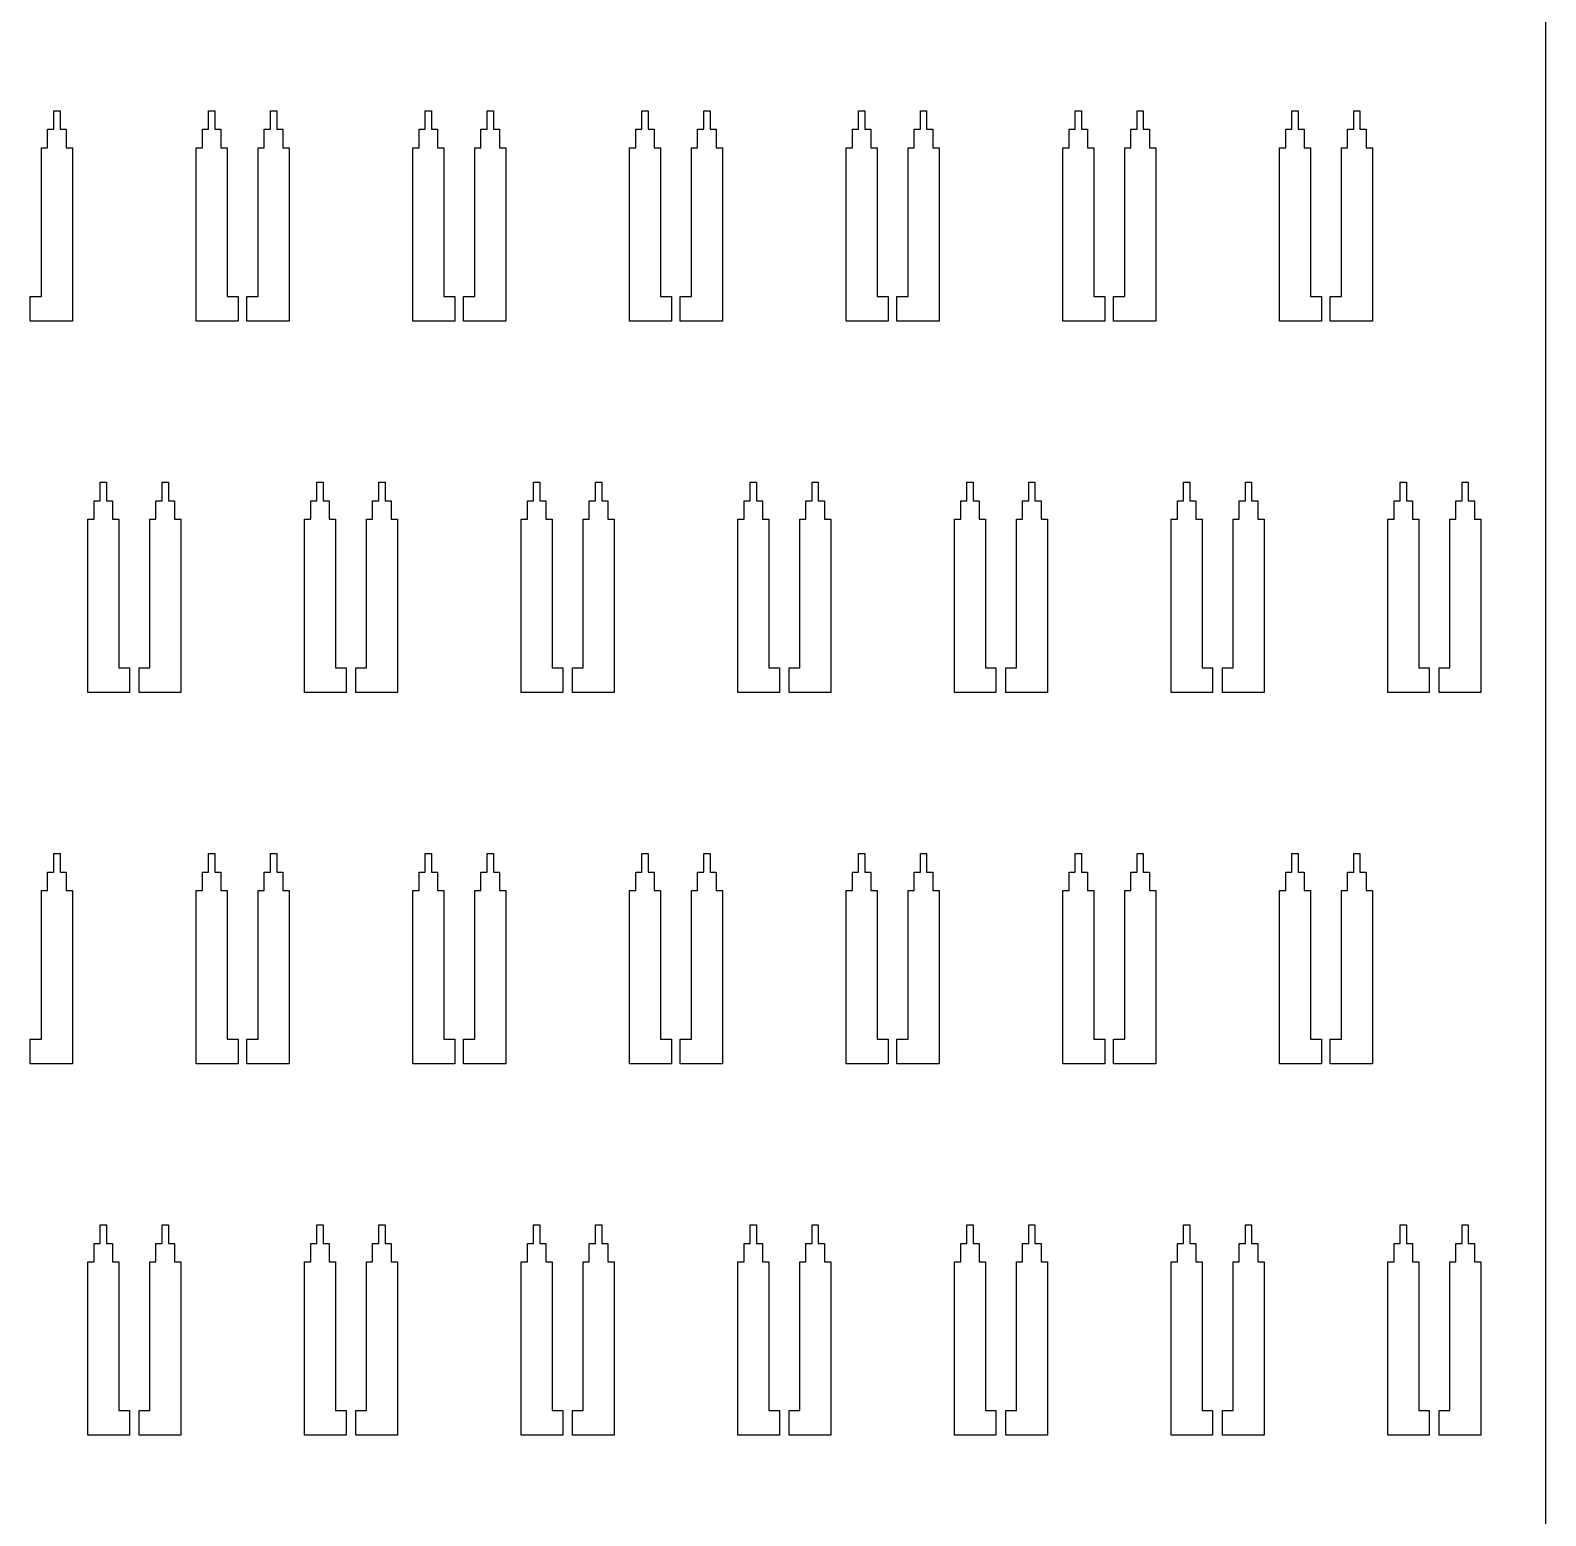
# Model space of a CAD drawing. Extents: x -38350 to 38650, y -35000 to 36000.
# Drawn here: x 20755.2 to 21000, y -22027 to -21787 of the extents above; entities that cross this region are included whole.
import ezdxf

# ---------------------------------------------------------------- set-up
doc = ezdxf.new("R2010")
doc.units = 0
doc.header["$MEASUREMENT"] = 0

msp = doc.modelspace()

# ---------------------------------------------------------------- linework, layer by layer
for p, q in [((21000, -30000), (21000, -15000)), ((20759, -21803), (20759, -21800)), ((20759, -21800), (20760, -21800)), ((20760, -21800), (20760, -21803)), ((20784, -21803), (20784, -21800)), ((20784, -21800), (20785, -21800)), ((20785, -21800), (20785, -21803)), ((20794, -21803), (20794, -21800)), ((20794, -21800), (20795, -21800)), ((20795, -21800), (20795, -21803)), ((20819, -21803), (20819, -21800)), ((20819, -21800), (20820, -21800)), ((20820, -21800), (20820, -21803)), ((20829, -21803), (20829, -21800)), ((20829, -21800), (20830, -21800)), ((20830, -21800), (20830, -21803)), ((20854, -21803), (20854, -21800)), ((20854, -21800), (20855, -21800)), ((20855, -21800), (20855, -21803)), ((20864, -21803), (20864, -21800)), ((20864, -21800), (20865, -21800)), ((20865, -21800), (20865, -21803)), ((20889, -21803), (20889, -21800)), ((20889, -21800), (20890, -21800)), ((20890, -21800), (20890, -21803)), ((20899, -21803), (20899, -21800)), ((20899, -21800), (20900, -21800)), ((20900, -21800), (20900, -21803)), ((20924, -21803), (20924, -21800)), ((20924, -21800), (20925, -21800)), ((20925, -21800), (20925, -21803)), ((20934, -21803), (20934, -21800)), ((20934, -21800), (20935, -21800)), ((20935, -21800), (20935, -21803)), ((20959, -21803), (20959, -21800)), ((20959, -21800), (20960, -21800)), ((20960, -21800), (20960, -21803)), ((20969, -21803), (20969, -21800)), ((20969, -21800), (20970, -21800)), ((20970, -21800), (20970, -21803)), ((20758, -21806), (20758, -21803)), ((20758, -21803), (20759, -21803)), ((20760, -21803), (20761, -21803)), ((20761, -21803), (20761, -21806)), ((20783, -21806), (20783, -21803)), ((20783, -21803), (20784, -21803)), ((20785, -21803), (20786, -21803)), ((20786, -21803), (20786, -21806)), ((20793, -21806), (20793, -21803)), ((20793, -21803), (20794, -21803)), ((20795, -21803), (20796, -21803)), ((20796, -21803), (20796, -21806)), ((20818, -21806), (20818, -21803)), ((20818, -21803), (20819, -21803)), ((20820, -21803), (20821, -21803)), ((20821, -21803), (20821, -21806)), ((20828, -21806), (20828, -21803)), ((20828, -21803), (20829, -21803)), ((20830, -21803), (20831, -21803)), ((20831, -21803), (20831, -21806)), ((20853, -21806), (20853, -21803)), ((20853, -21803), (20854, -21803)), ((20855, -21803), (20856, -21803)), ((20856, -21803), (20856, -21806)), ((20863, -21806), (20863, -21803)), ((20863, -21803), (20864, -21803)), ((20865, -21803), (20866, -21803)), ((20866, -21803), (20866, -21806)), ((20888, -21806), (20888, -21803)), ((20888, -21803), (20889, -21803)), ((20890, -21803), (20891, -21803)), ((20891, -21803), (20891, -21806)), ((20898, -21806), (20898, -21803)), ((20898, -21803), (20899, -21803)), ((20900, -21803), (20901, -21803)), ((20901, -21803), (20901, -21806)), ((20923, -21806), (20923, -21803)), ((20923, -21803), (20924, -21803)), ((20925, -21803), (20926, -21803)), ((20926, -21803), (20926, -21806)), ((20933, -21806), (20933, -21803)), ((20933, -21803), (20934, -21803)), ((20935, -21803), (20936, -21803)), ((20936, -21803), (20936, -21806)), ((20958, -21806), (20958, -21803)), ((20958, -21803), (20959, -21803)), ((20960, -21803), (20961, -21803)), ((20961, -21803), (20961, -21806)), ((20968, -21806), (20968, -21803)), ((20968, -21803), (20969, -21803)), ((20970, -21803), (20971, -21803)), ((20971, -21803), (20971, -21806)), ((20757, -21830), (20757, -21806)), ((20757, -21806), (20758, -21806)), ((20761, -21806), (20762, -21806)), ((20762, -21806), (20762, -21834)), ((20782, -21834), (20782, -21806)), ((20782, -21806), (20783, -21806)), ((20786, -21806), (20787, -21806)), ((20787, -21806), (20787, -21830)), ((20792, -21830), (20792, -21806)), ((20792, -21806), (20793, -21806)), ((20796, -21806), (20797, -21806)), ((20797, -21806), (20797, -21834)), ((20817, -21834), (20817, -21806)), ((20817, -21806), (20818, -21806)), ((20821, -21806), (20822, -21806)), ((20822, -21806), (20822, -21830)), ((20827, -21830), (20827, -21806)), ((20827, -21806), (20828, -21806)), ((20831, -21806), (20832, -21806)), ((20832, -21806), (20832, -21834)), ((20852, -21834), (20852, -21806)), ((20852, -21806), (20853, -21806)), ((20856, -21806), (20857, -21806)), ((20857, -21806), (20857, -21830)), ((20862, -21830), (20862, -21806)), ((20862, -21806), (20863, -21806)), ((20866, -21806), (20867, -21806)), ((20867, -21806), (20867, -21834)), ((20887, -21834), (20887, -21806)), ((20887, -21806), (20888, -21806)), ((20891, -21806), (20892, -21806)), ((20892, -21806), (20892, -21830)), ((20897, -21830), (20897, -21806)), ((20897, -21806), (20898, -21806)), ((20901, -21806), (20902, -21806)), ((20902, -21806), (20902, -21834)), ((20922, -21834), (20922, -21806)), ((20922, -21806), (20923, -21806)), ((20926, -21806), (20927, -21806)), ((20927, -21806), (20927, -21830)), ((20932, -21830), (20932, -21806)), ((20932, -21806), (20933, -21806)), ((20936, -21806), (20937, -21806)), ((20937, -21806), (20937, -21834)), ((20957, -21834), (20957, -21806)), ((20957, -21806), (20958, -21806)), ((20961, -21806), (20962, -21806)), ((20962, -21806), (20962, -21830)), ((20967, -21830), (20967, -21806)), ((20967, -21806), (20968, -21806)), ((20971, -21806), (20972, -21806)), ((20972, -21806), (20972, -21834)), ((20755.2, -21834), (20755.2, -21830)), ((20755.2, -21830), (20757, -21830)), ((20787, -21830), (20788.8, -21830)), ((20788.8, -21830), (20788.8, -21834)), ((20790.2, -21834), (20790.2, -21830)), ((20790.2, -21830), (20792, -21830)), ((20822, -21830), (20823.8, -21830)), ((20823.8, -21830), (20823.8, -21834)), ((20825.2, -21834), (20825.2, -21830)), ((20825.2, -21830), (20827, -21830)), ((20857, -21830), (20858.8, -21830)), ((20858.8, -21830), (20858.8, -21834)), ((20860.2, -21834), (20860.2, -21830)), ((20860.2, -21830), (20862, -21830)), ((20892, -21830), (20893.8, -21830)), ((20893.8, -21830), (20893.8, -21834)), ((20895.2, -21834), (20895.2, -21830)), ((20895.2, -21830), (20897, -21830)), ((20927, -21830), (20928.8, -21830)), ((20928.8, -21830), (20928.8, -21834)), ((20930.2, -21834), (20930.2, -21830)), ((20930.2, -21830), (20932, -21830)), ((20962, -21830), (20963.8, -21830)), ((20963.8, -21830), (20963.8, -21834)), ((20965.2, -21834), (20965.2, -21830)), ((20965.2, -21830), (20967, -21830)), ((20762, -21834), (20755.2, -21834)), ((20788.8, -21834), (20782, -21834)), ((20797, -21834), (20790.2, -21834)), ((20823.8, -21834), (20817, -21834)), ((20832, -21834), (20825.2, -21834)), ((20858.8, -21834), (20852, -21834)), ((20867, -21834), (20860.2, -21834)), ((20893.8, -21834), (20887, -21834)), ((20902, -21834), (20895.2, -21834)), ((20928.8, -21834), (20922, -21834)), ((20937, -21834), (20930.2, -21834)), ((20963.8, -21834), (20957, -21834)), ((20972, -21834), (20965.2, -21834)), ((20766.5, -21863), (20766.5, -21860)), ((20766.5, -21860), (20767.5, -21860)), ((20767.5, -21860), (20767.5, -21863)), ((20776.5, -21863), (20776.5, -21860)), ((20776.5, -21860), (20777.5, -21860)), ((20777.5, -21860), (20777.5, -21863)), ((20801.5, -21863), (20801.5, -21860)), ((20801.5, -21860), (20802.5, -21860)), ((20802.5, -21860), (20802.5, -21863)), ((20811.5, -21863), (20811.5, -21860)), ((20811.5, -21860), (20812.5, -21860)), ((20812.5, -21860), (20812.5, -21863)), ((20836.5, -21863), (20836.5, -21860)), ((20836.5, -21860), (20837.5, -21860)), ((20837.5, -21860), (20837.5, -21863)), ((20846.5, -21863), (20846.5, -21860)), ((20846.5, -21860), (20847.5, -21860)), ((20847.5, -21860), (20847.5, -21863)), ((20871.5, -21863), (20871.5, -21860)), ((20871.5, -21860), (20872.5, -21860)), ((20872.5, -21860), (20872.5, -21863)), ((20881.5, -21863), (20881.5, -21860)), ((20881.5, -21860), (20882.5, -21860)), ((20882.5, -21860), (20882.5, -21863)), ((20906.5, -21863), (20906.5, -21860)), ((20906.5, -21860), (20907.5, -21860)), ((20907.5, -21860), (20907.5, -21863)), ((20916.5, -21863), (20916.5, -21860)), ((20916.5, -21860), (20917.5, -21860)), ((20917.5, -21860), (20917.5, -21863)), ((20941.5, -21863), (20941.5, -21860)), ((20941.5, -21860), (20942.5, -21860)), ((20942.5, -21860), (20942.5, -21863)), ((20951.5, -21863), (20951.5, -21860)), ((20951.5, -21860), (20952.5, -21860)), ((20952.5, -21860), (20952.5, -21863)), ((20976.5, -21863), (20976.5, -21860)), ((20976.5, -21860), (20977.5, -21860)), ((20977.5, -21860), (20977.5, -21863)), ((20986.5, -21863), (20986.5, -21860)), ((20986.5, -21860), (20987.5, -21860)), ((20987.5, -21860), (20987.5, -21863)), ((20765.5, -21866), (20765.5, -21863)), ((20765.5, -21863), (20766.5, -21863)), ((20767.5, -21863), (20768.5, -21863)), ((20768.5, -21863), (20768.5, -21866)), ((20775.5, -21866), (20775.5, -21863)), ((20775.5, -21863), (20776.5, -21863)), ((20777.5, -21863), (20778.5, -21863)), ((20778.5, -21863), (20778.5, -21866)), ((20800.5, -21866), (20800.5, -21863)), ((20800.5, -21863), (20801.5, -21863)), ((20802.5, -21863), (20803.5, -21863)), ((20803.5, -21863), (20803.5, -21866)), ((20810.5, -21866), (20810.5, -21863)), ((20810.5, -21863), (20811.5, -21863)), ((20812.5, -21863), (20813.5, -21863)), ((20813.5, -21863), (20813.5, -21866)), ((20835.5, -21866), (20835.5, -21863)), ((20835.5, -21863), (20836.5, -21863)), ((20837.5, -21863), (20838.5, -21863)), ((20838.5, -21863), (20838.5, -21866)), ((20845.5, -21866), (20845.5, -21863)), ((20845.5, -21863), (20846.5, -21863)), ((20847.5, -21863), (20848.5, -21863)), ((20848.5, -21863), (20848.5, -21866)), ((20870.5, -21866), (20870.5, -21863)), ((20870.5, -21863), (20871.5, -21863)), ((20872.5, -21863), (20873.5, -21863)), ((20873.5, -21863), (20873.5, -21866)), ((20880.5, -21866), (20880.5, -21863)), ((20880.5, -21863), (20881.5, -21863)), ((20882.5, -21863), (20883.5, -21863)), ((20883.5, -21863), (20883.5, -21866)), ((20905.5, -21866), (20905.5, -21863)), ((20905.5, -21863), (20906.5, -21863)), ((20907.5, -21863), (20908.5, -21863)), ((20908.5, -21863), (20908.5, -21866)), ((20915.5, -21866), (20915.5, -21863)), ((20915.5, -21863), (20916.5, -21863)), ((20917.5, -21863), (20918.5, -21863)), ((20918.5, -21863), (20918.5, -21866)), ((20940.5, -21866), (20940.5, -21863)), ((20940.5, -21863), (20941.5, -21863)), ((20942.5, -21863), (20943.5, -21863)), ((20943.5, -21863), (20943.5, -21866)), ((20950.5, -21866), (20950.5, -21863)), ((20950.5, -21863), (20951.5, -21863)), ((20952.5, -21863), (20953.5, -21863)), ((20953.5, -21863), (20953.5, -21866)), ((20975.5, -21866), (20975.5, -21863)), ((20975.5, -21863), (20976.5, -21863)), ((20977.5, -21863), (20978.5, -21863)), ((20978.5, -21863), (20978.5, -21866)), ((20985.5, -21866), (20985.5, -21863)), ((20985.5, -21863), (20986.5, -21863)), ((20987.5, -21863), (20988.5, -21863)), ((20988.5, -21863), (20988.5, -21866)), ((20764.5, -21894), (20764.5, -21866)), ((20764.5, -21866), (20765.5, -21866)), ((20768.5, -21866), (20769.5, -21866)), ((20769.5, -21866), (20769.5, -21890)), ((20774.5, -21890), (20774.5, -21866)), ((20774.5, -21866), (20775.5, -21866)), ((20778.5, -21866), (20779.5, -21866)), ((20779.5, -21866), (20779.5, -21894)), ((20799.5, -21894), (20799.5, -21866)), ((20799.5, -21866), (20800.5, -21866)), ((20803.5, -21866), (20804.5, -21866)), ((20804.5, -21866), (20804.5, -21890)), ((20809.5, -21890), (20809.5, -21866)), ((20809.5, -21866), (20810.5, -21866)), ((20813.5, -21866), (20814.5, -21866)), ((20814.5, -21866), (20814.5, -21894)), ((20834.5, -21894), (20834.5, -21866)), ((20834.5, -21866), (20835.5, -21866)), ((20838.5, -21866), (20839.5, -21866)), ((20839.5, -21866), (20839.5, -21890)), ((20844.5, -21890), (20844.5, -21866)), ((20844.5, -21866), (20845.5, -21866)), ((20848.5, -21866), (20849.5, -21866)), ((20849.5, -21866), (20849.5, -21894)), ((20869.5, -21894), (20869.5, -21866)), ((20869.5, -21866), (20870.5, -21866)), ((20873.5, -21866), (20874.5, -21866)), ((20874.5, -21866), (20874.5, -21890)), ((20879.5, -21890), (20879.5, -21866)), ((20879.5, -21866), (20880.5, -21866)), ((20883.5, -21866), (20884.5, -21866)), ((20884.5, -21866), (20884.5, -21894)), ((20904.5, -21894), (20904.5, -21866)), ((20904.5, -21866), (20905.5, -21866)), ((20908.5, -21866), (20909.5, -21866)), ((20909.5, -21866), (20909.5, -21890)), ((20914.5, -21890), (20914.5, -21866)), ((20914.5, -21866), (20915.5, -21866)), ((20918.5, -21866), (20919.5, -21866)), ((20919.5, -21866), (20919.5, -21894)), ((20939.5, -21894), (20939.5, -21866)), ((20939.5, -21866), (20940.5, -21866)), ((20943.5, -21866), (20944.5, -21866)), ((20944.5, -21866), (20944.5, -21890)), ((20949.5, -21890), (20949.5, -21866)), ((20949.5, -21866), (20950.5, -21866)), ((20953.5, -21866), (20954.5, -21866)), ((20954.5, -21866), (20954.5, -21894)), ((20974.5, -21894), (20974.5, -21866)), ((20974.5, -21866), (20975.5, -21866)), ((20978.5, -21866), (20979.5, -21866)), ((20979.5, -21866), (20979.5, -21890)), ((20984.5, -21890), (20984.5, -21866)), ((20984.5, -21866), (20985.5, -21866)), ((20988.5, -21866), (20989.5, -21866)), ((20989.5, -21866), (20989.5, -21894)), ((20769.5, -21890), (20771.2, -21890)), ((20771.2, -21890), (20771.2, -21894)), ((20772.8, -21894), (20772.8, -21890)), ((20772.8, -21890), (20774.5, -21890)), ((20804.5, -21890), (20806.2, -21890)), ((20806.2, -21890), (20806.2, -21894)), ((20807.8, -21894), (20807.8, -21890)), ((20807.8, -21890), (20809.5, -21890)), ((20839.5, -21890), (20841.2, -21890)), ((20841.2, -21890), (20841.2, -21894)), ((20842.8, -21894), (20842.8, -21890)), ((20842.8, -21890), (20844.5, -21890)), ((20874.5, -21890), (20876.2, -21890)), ((20876.2, -21890), (20876.2, -21894)), ((20877.8, -21894), (20877.8, -21890)), ((20877.8, -21890), (20879.5, -21890)), ((20909.5, -21890), (20911.2, -21890)), ((20911.2, -21890), (20911.2, -21894)), ((20912.8, -21894), (20912.8, -21890)), ((20912.8, -21890), (20914.5, -21890)), ((20944.5, -21890), (20946.2, -21890)), ((20946.2, -21890), (20946.2, -21894)), ((20947.8, -21894), (20947.8, -21890)), ((20947.8, -21890), (20949.5, -21890)), ((20979.5, -21890), (20981.2, -21890)), ((20981.2, -21890), (20981.2, -21894)), ((20982.8, -21894), (20982.8, -21890)), ((20982.8, -21890), (20984.5, -21890)), ((20771.2, -21894), (20764.5, -21894)), ((20779.5, -21894), (20772.8, -21894)), ((20806.2, -21894), (20799.5, -21894)), ((20814.5, -21894), (20807.8, -21894)), ((20841.2, -21894), (20834.5, -21894)), ((20849.5, -21894), (20842.8, -21894)), ((20876.2, -21894), (20869.5, -21894)), ((20884.5, -21894), (20877.8, -21894)), ((20911.2, -21894), (20904.5, -21894)), ((20919.5, -21894), (20912.8, -21894)), ((20946.2, -21894), (20939.5, -21894)), ((20954.5, -21894), (20947.8, -21894)), ((20981.2, -21894), (20974.5, -21894)), ((20989.5, -21894), (20982.8, -21894)), ((20759, -21923), (20759, -21920)), ((20759, -21920), (20760, -21920)), ((20760, -21920), (20760, -21923)), ((20784, -21923), (20784, -21920)), ((20784, -21920), (20785, -21920)), ((20785, -21920), (20785, -21923)), ((20794, -21923), (20794, -21920)), ((20794, -21920), (20795, -21920)), ((20795, -21920), (20795, -21923)), ((20819, -21923), (20819, -21920)), ((20819, -21920), (20820, -21920)), ((20820, -21920), (20820, -21923)), ((20829, -21923), (20829, -21920)), ((20829, -21920), (20830, -21920)), ((20830, -21920), (20830, -21923)), ((20854, -21923), (20854, -21920)), ((20854, -21920), (20855, -21920)), ((20855, -21920), (20855, -21923)), ((20864, -21923), (20864, -21920)), ((20864, -21920), (20865, -21920)), ((20865, -21920), (20865, -21923)), ((20889, -21923), (20889, -21920)), ((20889, -21920), (20890, -21920)), ((20890, -21920), (20890, -21923)), ((20899, -21923), (20899, -21920)), ((20899, -21920), (20900, -21920)), ((20900, -21920), (20900, -21923)), ((20924, -21923), (20924, -21920)), ((20924, -21920), (20925, -21920)), ((20925, -21920), (20925, -21923)), ((20934, -21923), (20934, -21920)), ((20934, -21920), (20935, -21920)), ((20935, -21920), (20935, -21923)), ((20959, -21923), (20959, -21920)), ((20959, -21920), (20960, -21920)), ((20960, -21920), (20960, -21923)), ((20969, -21923), (20969, -21920)), ((20969, -21920), (20970, -21920)), ((20970, -21920), (20970, -21923)), ((20758, -21926), (20758, -21923)), ((20758, -21923), (20759, -21923)), ((20760, -21923), (20761, -21923)), ((20761, -21923), (20761, -21926)), ((20783, -21926), (20783, -21923)), ((20783, -21923), (20784, -21923)), ((20785, -21923), (20786, -21923)), ((20786, -21923), (20786, -21926)), ((20793, -21926), (20793, -21923)), ((20793, -21923), (20794, -21923)), ((20795, -21923), (20796, -21923)), ((20796, -21923), (20796, -21926)), ((20818, -21926), (20818, -21923)), ((20818, -21923), (20819, -21923)), ((20820, -21923), (20821, -21923)), ((20821, -21923), (20821, -21926)), ((20828, -21926), (20828, -21923)), ((20828, -21923), (20829, -21923)), ((20830, -21923), (20831, -21923)), ((20831, -21923), (20831, -21926)), ((20853, -21926), (20853, -21923)), ((20853, -21923), (20854, -21923)), ((20855, -21923), (20856, -21923)), ((20856, -21923), (20856, -21926)), ((20863, -21926), (20863, -21923)), ((20863, -21923), (20864, -21923)), ((20865, -21923), (20866, -21923)), ((20866, -21923), (20866, -21926)), ((20888, -21926), (20888, -21923)), ((20888, -21923), (20889, -21923)), ((20890, -21923), (20891, -21923)), ((20891, -21923), (20891, -21926)), ((20898, -21926), (20898, -21923)), ((20898, -21923), (20899, -21923)), ((20900, -21923), (20901, -21923)), ((20901, -21923), (20901, -21926)), ((20923, -21926), (20923, -21923)), ((20923, -21923), (20924, -21923)), ((20925, -21923), (20926, -21923)), ((20926, -21923), (20926, -21926)), ((20933, -21926), (20933, -21923)), ((20933, -21923), (20934, -21923)), ((20935, -21923), (20936, -21923)), ((20936, -21923), (20936, -21926)), ((20958, -21926), (20958, -21923)), ((20958, -21923), (20959, -21923)), ((20960, -21923), (20961, -21923)), ((20961, -21923), (20961, -21926)), ((20968, -21926), (20968, -21923)), ((20968, -21923), (20969, -21923)), ((20970, -21923), (20971, -21923)), ((20971, -21923), (20971, -21926)), ((20757, -21950), (20757, -21926)), ((20757, -21926), (20758, -21926)), ((20761, -21926), (20762, -21926)), ((20762, -21926), (20762, -21954)), ((20782, -21954), (20782, -21926)), ((20782, -21926), (20783, -21926)), ((20786, -21926), (20787, -21926)), ((20787, -21926), (20787, -21950)), ((20792, -21950), (20792, -21926)), ((20792, -21926), (20793, -21926)), ((20796, -21926), (20797, -21926)), ((20797, -21926), (20797, -21954)), ((20817, -21954), (20817, -21926)), ((20817, -21926), (20818, -21926)), ((20821, -21926), (20822, -21926)), ((20822, -21926), (20822, -21950)), ((20827, -21950), (20827, -21926)), ((20827, -21926), (20828, -21926)), ((20831, -21926), (20832, -21926)), ((20832, -21926), (20832, -21954)), ((20852, -21954), (20852, -21926)), ((20852, -21926), (20853, -21926)), ((20856, -21926), (20857, -21926)), ((20857, -21926), (20857, -21950)), ((20862, -21950), (20862, -21926)), ((20862, -21926), (20863, -21926)), ((20866, -21926), (20867, -21926)), ((20867, -21926), (20867, -21954)), ((20887, -21954), (20887, -21926)), ((20887, -21926), (20888, -21926)), ((20891, -21926), (20892, -21926)), ((20892, -21926), (20892, -21950)), ((20897, -21950), (20897, -21926)), ((20897, -21926), (20898, -21926)), ((20901, -21926), (20902, -21926)), ((20902, -21926), (20902, -21954)), ((20922, -21954), (20922, -21926)), ((20922, -21926), (20923, -21926)), ((20926, -21926), (20927, -21926)), ((20927, -21926), (20927, -21950)), ((20932, -21950), (20932, -21926)), ((20932, -21926), (20933, -21926)), ((20936, -21926), (20937, -21926)), ((20937, -21926), (20937, -21954)), ((20957, -21954), (20957, -21926)), ((20957, -21926), (20958, -21926)), ((20961, -21926), (20962, -21926)), ((20962, -21926), (20962, -21950)), ((20967, -21950), (20967, -21926)), ((20967, -21926), (20968, -21926)), ((20971, -21926), (20972, -21926)), ((20972, -21926), (20972, -21954)), ((20755.2, -21954), (20755.2, -21950)), ((20755.2, -21950), (20757, -21950)), ((20787, -21950), (20788.8, -21950)), ((20788.8, -21950), (20788.8, -21954)), ((20790.2, -21954), (20790.2, -21950)), ((20790.2, -21950), (20792, -21950)), ((20822, -21950), (20823.8, -21950)), ((20823.8, -21950), (20823.8, -21954)), ((20825.2, -21954), (20825.2, -21950)), ((20825.2, -21950), (20827, -21950)), ((20857, -21950), (20858.8, -21950)), ((20858.8, -21950), (20858.8, -21954)), ((20860.2, -21954), (20860.2, -21950)), ((20860.2, -21950), (20862, -21950)), ((20892, -21950), (20893.8, -21950)), ((20893.8, -21950), (20893.8, -21954)), ((20895.2, -21954), (20895.2, -21950)), ((20895.2, -21950), (20897, -21950)), ((20927, -21950), (20928.8, -21950)), ((20928.8, -21950), (20928.8, -21954)), ((20930.2, -21954), (20930.2, -21950)), ((20930.2, -21950), (20932, -21950)), ((20962, -21950), (20963.8, -21950)), ((20963.8, -21950), (20963.8, -21954)), ((20965.2, -21954), (20965.2, -21950)), ((20965.2, -21950), (20967, -21950)), ((20762, -21954), (20755.2, -21954)), ((20788.8, -21954), (20782, -21954)), ((20797, -21954), (20790.2, -21954)), ((20823.8, -21954), (20817, -21954)), ((20832, -21954), (20825.2, -21954)), ((20858.8, -21954), (20852, -21954)), ((20867, -21954), (20860.2, -21954)), ((20893.8, -21954), (20887, -21954)), ((20902, -21954), (20895.2, -21954)), ((20928.8, -21954), (20922, -21954)), ((20937, -21954), (20930.2, -21954)), ((20963.8, -21954), (20957, -21954)), ((20972, -21954), (20965.2, -21954)), ((20766.5, -21983), (20766.5, -21980)), ((20766.5, -21980), (20767.5, -21980)), ((20767.5, -21980), (20767.5, -21983)), ((20776.5, -21983), (20776.5, -21980)), ((20776.5, -21980), (20777.5, -21980)), ((20777.5, -21980), (20777.5, -21983)), ((20801.5, -21983), (20801.5, -21980)), ((20801.5, -21980), (20802.5, -21980)), ((20802.5, -21980), (20802.5, -21983)), ((20811.5, -21983), (20811.5, -21980)), ((20811.5, -21980), (20812.5, -21980)), ((20812.5, -21980), (20812.5, -21983)), ((20836.5, -21983), (20836.5, -21980)), ((20836.5, -21980), (20837.5, -21980)), ((20837.5, -21980), (20837.5, -21983)), ((20846.5, -21983), (20846.5, -21980)), ((20846.5, -21980), (20847.5, -21980)), ((20847.5, -21980), (20847.5, -21983)), ((20871.5, -21983), (20871.5, -21980)), ((20871.5, -21980), (20872.5, -21980)), ((20872.5, -21980), (20872.5, -21983)), ((20881.5, -21983), (20881.5, -21980)), ((20881.5, -21980), (20882.5, -21980)), ((20882.5, -21980), (20882.5, -21983)), ((20906.5, -21983), (20906.5, -21980)), ((20906.5, -21980), (20907.5, -21980)), ((20907.5, -21980), (20907.5, -21983)), ((20916.5, -21983), (20916.5, -21980)), ((20916.5, -21980), (20917.5, -21980)), ((20917.5, -21980), (20917.5, -21983)), ((20941.5, -21983), (20941.5, -21980)), ((20941.5, -21980), (20942.5, -21980)), ((20942.5, -21980), (20942.5, -21983)), ((20951.5, -21983), (20951.5, -21980)), ((20951.5, -21980), (20952.5, -21980)), ((20952.5, -21980), (20952.5, -21983)), ((20976.5, -21983), (20976.5, -21980)), ((20976.5, -21980), (20977.5, -21980)), ((20977.5, -21980), (20977.5, -21983)), ((20986.5, -21983), (20986.5, -21980)), ((20986.5, -21980), (20987.5, -21980)), ((20987.5, -21980), (20987.5, -21983)), ((20765.5, -21986), (20765.5, -21983)), ((20765.5, -21983), (20766.5, -21983)), ((20767.5, -21983), (20768.5, -21983)), ((20768.5, -21983), (20768.5, -21986)), ((20775.5, -21986), (20775.5, -21983)), ((20775.5, -21983), (20776.5, -21983)), ((20777.5, -21983), (20778.5, -21983)), ((20778.5, -21983), (20778.5, -21986)), ((20800.5, -21986), (20800.5, -21983)), ((20800.5, -21983), (20801.5, -21983)), ((20802.5, -21983), (20803.5, -21983)), ((20803.5, -21983), (20803.5, -21986)), ((20810.5, -21986), (20810.5, -21983)), ((20810.5, -21983), (20811.5, -21983)), ((20812.5, -21983), (20813.5, -21983)), ((20813.5, -21983), (20813.5, -21986)), ((20835.5, -21986), (20835.5, -21983)), ((20835.5, -21983), (20836.5, -21983)), ((20837.5, -21983), (20838.5, -21983)), ((20838.5, -21983), (20838.5, -21986)), ((20845.5, -21986), (20845.5, -21983)), ((20845.5, -21983), (20846.5, -21983)), ((20847.5, -21983), (20848.5, -21983)), ((20848.5, -21983), (20848.5, -21986)), ((20870.5, -21986), (20870.5, -21983)), ((20870.5, -21983), (20871.5, -21983)), ((20872.5, -21983), (20873.5, -21983)), ((20873.5, -21983), (20873.5, -21986)), ((20880.5, -21986), (20880.5, -21983)), ((20880.5, -21983), (20881.5, -21983)), ((20882.5, -21983), (20883.5, -21983)), ((20883.5, -21983), (20883.5, -21986)), ((20905.5, -21986), (20905.5, -21983)), ((20905.5, -21983), (20906.5, -21983)), ((20907.5, -21983), (20908.5, -21983)), ((20908.5, -21983), (20908.5, -21986)), ((20915.5, -21986), (20915.5, -21983)), ((20915.5, -21983), (20916.5, -21983)), ((20917.5, -21983), (20918.5, -21983)), ((20918.5, -21983), (20918.5, -21986)), ((20940.5, -21986), (20940.5, -21983)), ((20940.5, -21983), (20941.5, -21983)), ((20942.5, -21983), (20943.5, -21983)), ((20943.5, -21983), (20943.5, -21986)), ((20950.5, -21986), (20950.5, -21983)), ((20950.5, -21983), (20951.5, -21983)), ((20952.5, -21983), (20953.5, -21983)), ((20953.5, -21983), (20953.5, -21986)), ((20975.5, -21986), (20975.5, -21983)), ((20975.5, -21983), (20976.5, -21983)), ((20977.5, -21983), (20978.5, -21983)), ((20978.5, -21983), (20978.5, -21986)), ((20985.5, -21986), (20985.5, -21983)), ((20985.5, -21983), (20986.5, -21983)), ((20987.5, -21983), (20988.5, -21983)), ((20988.5, -21983), (20988.5, -21986)), ((20764.5, -22014), (20764.5, -21986)), ((20764.5, -21986), (20765.5, -21986)), ((20768.5, -21986), (20769.5, -21986)), ((20769.5, -21986), (20769.5, -22010)), ((20774.5, -22010), (20774.5, -21986)), ((20774.5, -21986), (20775.5, -21986)), ((20778.5, -21986), (20779.5, -21986)), ((20779.5, -21986), (20779.5, -22014)), ((20799.5, -22014), (20799.5, -21986)), ((20799.5, -21986), (20800.5, -21986)), ((20803.5, -21986), (20804.5, -21986)), ((20804.5, -21986), (20804.5, -22010)), ((20809.5, -22010), (20809.5, -21986)), ((20809.5, -21986), (20810.5, -21986)), ((20813.5, -21986), (20814.5, -21986)), ((20814.5, -21986), (20814.5, -22014)), ((20834.5, -22014), (20834.5, -21986)), ((20834.5, -21986), (20835.5, -21986)), ((20838.5, -21986), (20839.5, -21986)), ((20839.5, -21986), (20839.5, -22010)), ((20844.5, -22010), (20844.5, -21986)), ((20844.5, -21986), (20845.5, -21986)), ((20848.5, -21986), (20849.5, -21986)), ((20849.5, -21986), (20849.5, -22014)), ((20869.5, -22014), (20869.5, -21986)), ((20869.5, -21986), (20870.5, -21986)), ((20873.5, -21986), (20874.5, -21986)), ((20874.5, -21986), (20874.5, -22010)), ((20879.5, -22010), (20879.5, -21986)), ((20879.5, -21986), (20880.5, -21986)), ((20883.5, -21986), (20884.5, -21986)), ((20884.5, -21986), (20884.5, -22014)), ((20904.5, -22014), (20904.5, -21986)), ((20904.5, -21986), (20905.5, -21986)), ((20908.5, -21986), (20909.5, -21986)), ((20909.5, -21986), (20909.5, -22010)), ((20914.5, -22010), (20914.5, -21986)), ((20914.5, -21986), (20915.5, -21986)), ((20918.5, -21986), (20919.5, -21986)), ((20919.5, -21986), (20919.5, -22014)), ((20939.5, -22014), (20939.5, -21986)), ((20939.5, -21986), (20940.5, -21986)), ((20943.5, -21986), (20944.5, -21986)), ((20944.5, -21986), (20944.5, -22010)), ((20949.5, -22010), (20949.5, -21986)), ((20949.5, -21986), (20950.5, -21986)), ((20953.5, -21986), (20954.5, -21986)), ((20954.5, -21986), (20954.5, -22014)), ((20974.5, -22014), (20974.5, -21986)), ((20974.5, -21986), (20975.5, -21986)), ((20978.5, -21986), (20979.5, -21986)), ((20979.5, -21986), (20979.5, -22010)), ((20984.5, -22010), (20984.5, -21986)), ((20984.5, -21986), (20985.5, -21986)), ((20988.5, -21986), (20989.5, -21986)), ((20989.5, -21986), (20989.5, -22014)), ((20769.5, -22010), (20771.2, -22010)), ((20771.2, -22010), (20771.2, -22014)), ((20772.8, -22014), (20772.8, -22010)), ((20772.8, -22010), (20774.5, -22010)), ((20804.5, -22010), (20806.2, -22010)), ((20806.2, -22010), (20806.2, -22014)), ((20807.8, -22014), (20807.8, -22010)), ((20807.8, -22010), (20809.5, -22010)), ((20839.5, -22010), (20841.2, -22010)), ((20841.2, -22010), (20841.2, -22014)), ((20842.8, -22014), (20842.8, -22010)), ((20842.8, -22010), (20844.5, -22010)), ((20874.5, -22010), (20876.2, -22010)), ((20876.2, -22010), (20876.2, -22014)), ((20877.8, -22014), (20877.8, -22010)), ((20877.8, -22010), (20879.5, -22010)), ((20909.5, -22010), (20911.2, -22010)), ((20911.2, -22010), (20911.2, -22014)), ((20912.8, -22014), (20912.8, -22010)), ((20912.8, -22010), (20914.5, -22010)), ((20944.5, -22010), (20946.2, -22010)), ((20946.2, -22010), (20946.2, -22014)), ((20947.8, -22014), (20947.8, -22010)), ((20947.8, -22010), (20949.5, -22010)), ((20979.5, -22010), (20981.2, -22010)), ((20981.2, -22010), (20981.2, -22014)), ((20982.8, -22014), (20982.8, -22010)), ((20982.8, -22010), (20984.5, -22010)), ((20771.2, -22014), (20764.5, -22014)), ((20779.5, -22014), (20772.8, -22014)), ((20806.2, -22014), (20799.5, -22014)), ((20814.5, -22014), (20807.8, -22014)), ((20841.2, -22014), (20834.5, -22014)), ((20849.5, -22014), (20842.8, -22014)), ((20876.2, -22014), (20869.5, -22014)), ((20884.5, -22014), (20877.8, -22014)), ((20911.2, -22014), (20904.5, -22014)), ((20919.5, -22014), (20912.8, -22014)), ((20946.2, -22014), (20939.5, -22014)), ((20954.5, -22014), (20947.8, -22014)), ((20981.2, -22014), (20974.5, -22014)), ((20989.5, -22014), (20982.8, -22014))]:
    msp.add_line(p, q)

doc.saveas('drawing.dxf')
